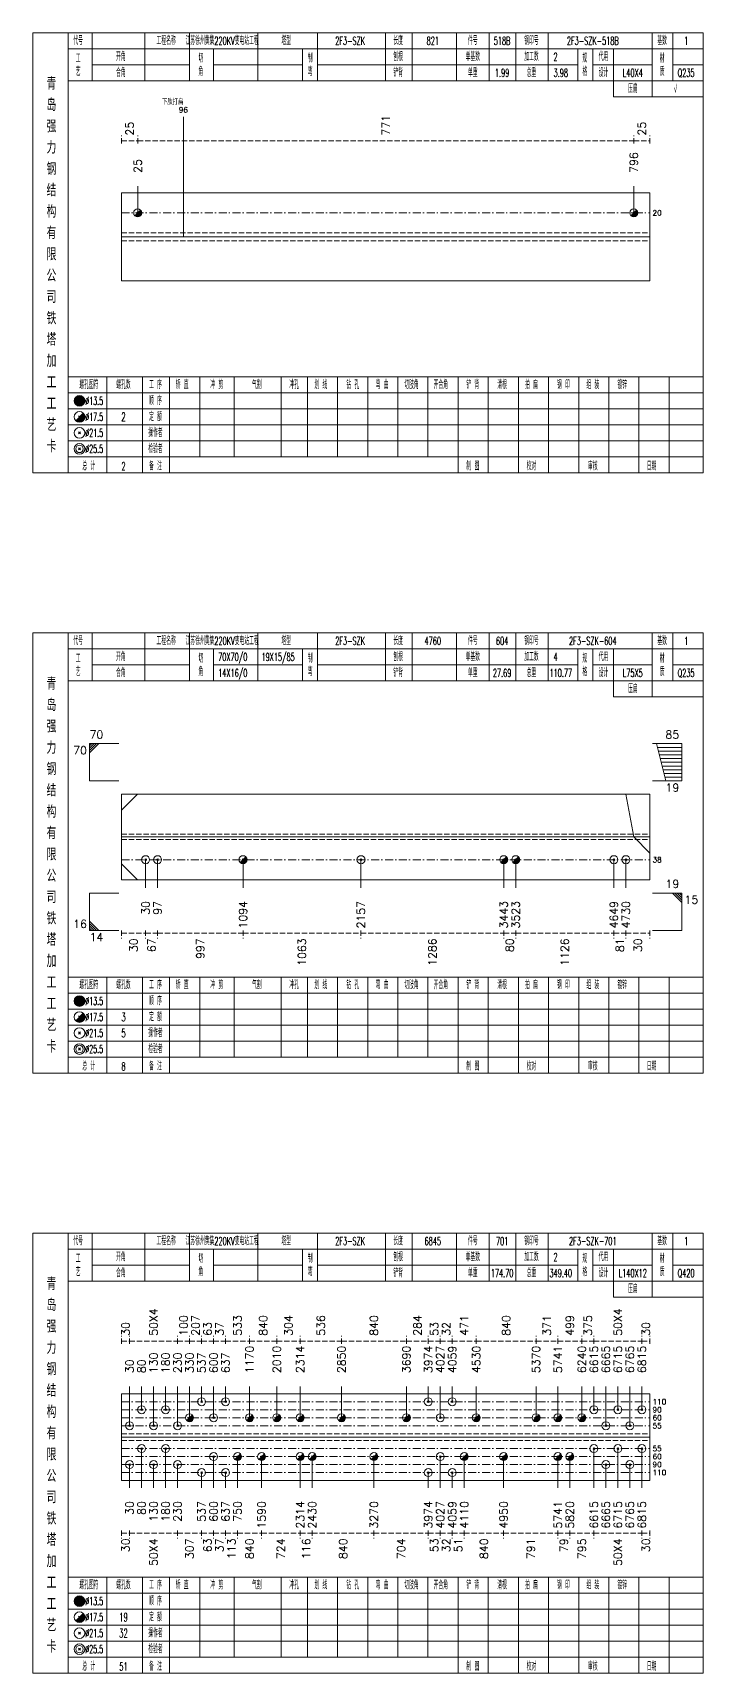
# Model space of a CAD drawing. Extents: x 0 to 4623, y -1159 to 4890.
# Drawn here: x 1246 to 1497, y 1800 to 2415 of the extents above; entities that cross this region are included whole.
import ezdxf
from ezdxf.enums import TextEntityAlignment as Align

# ---------------------------------------------------------------- set-up
doc = ezdxf.new("R2010")
doc.units = 0
doc.header["$MEASUREMENT"] = 0
doc.linetypes.add('一点画线', pattern=[5.2, 3, -1, 0.2, -1])
doc.linetypes.add('虚线', pattern=[2.75, 2, -0.75])
doc.layers.get('0').update_dxf_attribs({"linetype": 'CONTINUOUS', "lineweight": 25})
for name, color, linetype, lineweight in [('1', 7, 'CONTINUOUS', 25), ('2', 7, 'CONTINUOUS', 25), ('4', 7, 'CONTINUOUS', 25), ('5', 7, 'CONTINUOUS', 25)]:
    doc.layers.add(name, color=color, linetype=linetype, lineweight=lineweight)
doc.styles.get("Standard").update_dxf_attribs({"font": 'simplex.shx', "width": 0.7, "height": 3, "bigfont": 'gbhzfs.shx'})

# ---------------------------------------------------------------- blocks, each defined once
blk = doc.blocks.new('孔21.5')
at = {"layer": '5', "color": 7, "linetype": 'Continuous', "lineweight": 13}
for p, q in [((-0.2, -0.2), (0.2, 0.2)), ((-0.2, 0.2), (0.2, -0.2))]:
    blk.add_line(p, q, dxfattribs=at)
blk.add_circle((0, 0), 1, dxfattribs=at)
blk = doc.blocks.new('孔17.5')
at = {"layer": '5', "color": 7, "linetype": 'Continuous', "lineweight": 13}
for p, q in [((-0.707, -0.707), (0.707, 0.707)), ((-0.2, 0.2), (0.2, -0.2))]:
    blk.add_line(p, q, dxfattribs=at)
blk.add_circle((0, 0), 1, dxfattribs=at)
for radius in [0.9, 0.8, 0.7, 0.6, 0.5, 0.4, 0.3, 0.2, 0.1]:
    blk.add_arc((0, 0), radius, 225, 45, dxfattribs=at)

msp = doc.modelspace()

# ---------------------------------------------------------------- linework, layer by layer
at = {"color": 8, "linetype": '虚线', "lineweight": 9}
for p, q in [((1278.9, 2373.5), (1278.9, 2376.5)), ((1278.9, 2374.5), (1284.932, 2374.5)), ((1284.932, 2373.5), (1284.932, 2376.5)), ((1284.932, 2373.5), (1284.932, 2376.5)), ((1284.932, 2374.5), (1470.968, 2374.5)), ((1470.968, 2373.5), (1470.968, 2376.5)), ((1470.968, 2373.5), (1470.968, 2376.5)), ((1470.968, 2374.5), (1477, 2374.5)), ((1477, 2373.5), (1477, 2376.5)), ((1278.9, 2078.5), (1278.9, 2075.5)), ((1278.9, 2077.5), (1287.9, 2077.5)), ((1287.9, 2078.5), (1287.9, 2075.5)), ((1287.9, 2078.5), (1287.9, 2075.5)), ((1287.9, 2077.5), (1292.4, 2077.5)), ((1292.4, 2078.5), (1292.4, 2075.5)), ((1292.4, 2078.5), (1292.4, 2075.5)), ((1292.4, 2077.5), (1324.43, 2077.5)), ((1324.43, 2078.5), (1324.43, 2075.5)), ((1324.43, 2078.5), (1324.43, 2075.5)), ((1324.43, 2077.5), (1368.669, 2077.5)), ((1368.669, 2078.5), (1368.669, 2075.5)), ((1368.669, 2078.5), (1368.669, 2075.5)), ((1368.669, 2077.5), (1422.19, 2077.5)), ((1422.19, 2078.5), (1422.19, 2075.5)), ((1422.19, 2078.5), (1422.19, 2075.5)), ((1422.19, 2077.5), (1426.69, 2077.5)), ((1426.69, 2078.5), (1426.69, 2075.5)), ((1426.69, 2078.5), (1426.69, 2075.5)), ((1426.69, 2077.5), (1463.5, 2077.5)), ((1463.5, 2078.5), (1463.5, 2075.5)), ((1463.5, 2078.5), (1463.5, 2075.5)), ((1463.5, 2077.5), (1468, 2077.5)), ((1468, 2078.5), (1468, 2075.5)), ((1468, 2078.5), (1468, 2075.5)), ((1468, 2077.5), (1477, 2077.5)), ((1477, 2078.5), (1477, 2075.5)), ((1278.9, 1923.5), (1278.9, 1926.5)), ((1281.9, 1923.5), (1281.9, 1926.5)), ((1281.9, 1923.5), (1281.9, 1926.5)), ((1299.9, 1923.5), (1299.9, 1926.5)), ((1299.9, 1923.5), (1299.9, 1926.5)), ((1304.4, 1923.5), (1304.4, 1926.5)), ((1304.4, 1923.5), (1304.4, 1926.5)), ((1308.9, 1923.5), (1308.9, 1926.5)), ((1308.9, 1923.5), (1308.9, 1926.5)), ((1313.4, 1923.5), (1313.4, 1926.5)), ((1313.4, 1923.5), (1313.4, 1926.5)), ((1317.9, 1923.5), (1317.9, 1926.5)), ((1317.9, 1923.5), (1317.9, 1926.5)), ((1326.9, 1923.5), (1326.9, 1926.5)), ((1326.9, 1923.5), (1326.9, 1926.5)), ((1337.071, 1923.5), (1337.071, 1926.5)), ((1337.071, 1923.5), (1337.071, 1926.5)), ((1345.869, 1923.5), (1345.869, 1926.5)), ((1345.869, 1923.5), (1345.869, 1926.5)), ((1361.381, 1923.5), (1361.381, 1926.5)), ((1361.381, 1923.5), (1361.381, 1926.5)), ((1385.692, 1923.5), (1385.692, 1926.5)), ((1385.692, 1923.5), (1385.692, 1926.5)), ((1393.911, 1923.5), (1393.911, 1926.5)), ((1393.911, 1923.5), (1393.911, 1926.5)), ((1398.411, 1923.5), (1398.411, 1926.5)), ((1398.411, 1923.5), (1398.411, 1926.5)), ((1402.911, 1923.5), (1402.911, 1926.5)), ((1402.911, 1923.5), (1402.911, 1926.5)), ((1411.911, 1923.5), (1411.911, 1926.5)), ((1411.911, 1923.5), (1411.911, 1926.5)), ((1434.312, 1923.5), (1434.312, 1926.5)), ((1434.312, 1923.5), (1434.312, 1926.5)), ((1442.5, 1923.5), (1442.5, 1926.5)), ((1442.5, 1923.5), (1442.5, 1926.5)), ((1451.5, 1923.5), (1451.5, 1926.5)), ((1451.5, 1923.5), (1451.5, 1926.5)), ((1456, 1923.5), (1456, 1926.5)), ((1456, 1923.5), (1456, 1926.5)), ((1474, 1923.5), (1474, 1926.5)), ((1474, 1923.5), (1474, 1926.5)), ((1477, 1923.5), (1477, 1926.5)), ((1278.9, 1924.5), (1281.9, 1924.5)), ((1281.9, 1924.5), (1299.9, 1924.5)), ((1299.9, 1924.5), (1304.4, 1924.5)), ((1304.4, 1924.5), (1308.9, 1924.5)), ((1308.9, 1924.5), (1313.4, 1924.5)), ((1313.4, 1924.5), (1317.9, 1924.5)), ((1317.9, 1924.5), (1326.9, 1924.5)), ((1326.9, 1924.5), (1337.071, 1924.5)), ((1337.071, 1924.5), (1345.869, 1924.5)), ((1345.869, 1924.5), (1361.381, 1924.5)), ((1361.381, 1924.5), (1385.692, 1924.5)), ((1385.692, 1924.5), (1393.911, 1924.5)), ((1393.911, 1924.5), (1398.411, 1924.5)), ((1398.411, 1924.5), (1402.911, 1924.5)), ((1402.911, 1924.5), (1411.911, 1924.5)), ((1411.911, 1924.5), (1434.312, 1924.5)), ((1434.312, 1924.5), (1442.5, 1924.5)), ((1442.5, 1924.5), (1451.5, 1924.5)), ((1451.5, 1924.5), (1456, 1924.5)), ((1456, 1924.5), (1474, 1924.5)), ((1474, 1924.5), (1477, 1924.5)), ((1278.9, 1853.5), (1278.9, 1850.5)), ((1278.9, 1852.5), (1281.9, 1852.5)), ((1281.9, 1853.5), (1281.9, 1850.5)), ((1281.9, 1853.5), (1281.9, 1850.5)), ((1281.9, 1852.5), (1299.9, 1852.5)), ((1299.9, 1853.5), (1299.9, 1850.5)), ((1299.9, 1853.5), (1299.9, 1850.5)), ((1299.9, 1852.5), (1308.9, 1852.5)), ((1308.9, 1853.5), (1308.9, 1850.5)), ((1308.9, 1853.5), (1308.9, 1850.5)), ((1308.9, 1852.5), (1313.4, 1852.5)), ((1313.4, 1853.5), (1313.4, 1850.5)), ((1313.4, 1853.5), (1313.4, 1850.5)), ((1313.4, 1852.5), (1317.9, 1852.5)), ((1317.9, 1853.5), (1317.9, 1850.5)), ((1317.9, 1853.5), (1317.9, 1850.5)), ((1317.9, 1852.5), (1322.4, 1852.5)), ((1322.4, 1853.5), (1322.4, 1850.5)), ((1322.4, 1853.5), (1322.4, 1850.5)), ((1322.4, 1852.5), (1331.4, 1852.5)), ((1331.4, 1853.5), (1331.4, 1850.5)), ((1331.4, 1853.5), (1331.4, 1850.5)), ((1331.4, 1852.5), (1345.869, 1852.5)), ((1345.869, 1853.5), (1345.869, 1850.5)), ((1345.869, 1853.5), (1345.869, 1850.5)), ((1345.869, 1852.5), (1350.369, 1852.5)), ((1350.369, 1853.5), (1350.369, 1850.5)), ((1350.369, 1853.5), (1350.369, 1850.5)), ((1350.369, 1852.5), (1373.537, 1852.5)), ((1373.537, 1853.5), (1373.537, 1850.5)), ((1373.537, 1853.5), (1373.537, 1850.5)), ((1373.537, 1852.5), (1393.911, 1852.5)), ((1393.911, 1853.5), (1393.911, 1850.5)), ((1393.911, 1853.5), (1393.911, 1850.5)), ((1393.911, 1852.5), (1398.411, 1852.5)), ((1398.411, 1853.5), (1398.411, 1850.5)), ((1398.411, 1853.5), (1398.411, 1850.5)), ((1398.411, 1852.5), (1402.911, 1852.5)), ((1402.911, 1853.5), (1402.911, 1850.5)), ((1402.911, 1853.5), (1402.911, 1850.5)), ((1402.911, 1852.5), (1407.411, 1852.5)), ((1407.411, 1853.5), (1407.411, 1850.5)), ((1407.411, 1853.5), (1407.411, 1850.5)), ((1407.411, 1852.5), (1422.157, 1852.5)), ((1422.157, 1853.5), (1422.157, 1850.5)), ((1422.157, 1853.5), (1422.157, 1850.5)), ((1422.157, 1852.5), (1442.5, 1852.5)), ((1442.5, 1853.5), (1442.5, 1850.5)), ((1442.5, 1853.5), (1442.5, 1850.5)), ((1442.5, 1852.5), (1447, 1852.5)), ((1447, 1853.5), (1447, 1850.5)), ((1447, 1853.5), (1447, 1850.5)), ((1447, 1852.5), (1456, 1852.5)), ((1456, 1853.5), (1456, 1850.5)), ((1456, 1853.5), (1456, 1850.5)), ((1456, 1852.5), (1474, 1852.5)), ((1474, 1853.5), (1474, 1850.5)), ((1474, 1853.5), (1474, 1850.5)), ((1474, 1852.5), (1477, 1852.5)), ((1477, 1853.5), (1477, 1850.5))]:
    msp.add_line(p, q, dxfattribs=at)
at = {"color": 7, "linetype": 'Continuous', "lineweight": 13}
for p, q in [((1284.932, 2347.5), (1284.932, 2357.5)), ((1470.968, 2347.5), (1470.968, 2357.5)), ((1266.9, 2148.5), (1277.9, 2148.5)), ((1266.9, 2134.5), (1266.9, 2148.5)), ((1267.775, 2148.5), (1266.9, 2147.625)), ((1268.65, 2148.5), (1266.9, 2146.75)), ((1269.525, 2148.5), (1266.9, 2145.875)), ((1270.4, 2148.5), (1266.9, 2145)), ((1489, 2148.5), (1478, 2148.5)), ((1483, 2134.5), (1479.5, 2148.5)), ((1489, 2147.1), (1479.85, 2147.1)), ((1489, 2134.5), (1489, 2148.5)), ((1489, 2145.7), (1480.2, 2145.7)), ((1489, 2144.3), (1480.55, 2144.3)), ((1489, 2142.9), (1480.9, 2142.9)), ((1489, 2141.5), (1481.25, 2141.5)), ((1266.9, 2134.5), (1277.9, 2134.5)), ((1489, 2134.5), (1478, 2134.5)), ((1489, 2140.1), (1481.6, 2140.1)), ((1489, 2138.7), (1481.95, 2138.7)), ((1489, 2137.3), (1482.3, 2137.3)), ((1489, 2135.9), (1482.65, 2135.9)), ((1278.9, 2123.5), (1284.9, 2129.5)), ((1471, 2113.5), (1468, 2129.5)), ((1477, 2107.5), (1471, 2113.5)), ((1278.9, 2103.5), (1284.9, 2097.5)), ((1287.9, 2105), (1287.9, 2094.5)), ((1292.4, 2105), (1292.4, 2094.5)), ((1324.43, 2105), (1324.43, 2094.5)), ((1368.669, 2105), (1368.669, 2094.5)), ((1422.19, 2105), (1422.19, 2094.5)), ((1426.69, 2105), (1426.69, 2094.5)), ((1463.5, 2105), (1463.5, 2094.5)), ((1468, 2105), (1468, 2094.5)), ((1266.9, 2092.5), (1277.9, 2092.5)), ((1266.9, 2092.5), (1266.9, 2078.5)), ((1489, 2092.5), (1478, 2092.5)), ((1485.5, 2092.5), (1489, 2089)), ((1486.375, 2092.5), (1489, 2089.875)), ((1487.25, 2092.5), (1489, 2090.75)), ((1488.125, 2092.5), (1489, 2091.625)), ((1489, 2092.5), (1489, 2078.5)), ((1270.4, 2078.5), (1266.9, 2082)), ((1269.525, 2078.5), (1266.9, 2081.125)), ((1268.65, 2078.5), (1266.9, 2080.25)), ((1267.775, 2078.5), (1266.9, 2079.375)), ((1266.9, 2078.5), (1277.9, 2078.5)), ((1489, 2078.5), (1478, 2078.5)), ((1281.9, 1892.786), (1281.9, 1907.5)), ((1286.4, 1898.786), (1286.4, 1907.5)), ((1290.9, 1892.786), (1290.9, 1907.5)), ((1295.4, 1898.786), (1295.4, 1907.5)), ((1299.9, 1892.786), (1299.9, 1907.5)), ((1304.4, 1895.786), (1304.4, 1907.5)), ((1308.9, 1901.786), (1308.9, 1907.5)), ((1313.4, 1895.786), (1313.4, 1907.5)), ((1317.9, 1901.786), (1317.9, 1907.5)), ((1326.9, 1895.786), (1326.9, 1907.5)), ((1337.071, 1895.786), (1337.071, 1907.5)), ((1345.869, 1895.786), (1345.869, 1907.5)), ((1361.381, 1895.786), (1361.381, 1907.5)), ((1385.692, 1895.786), (1385.692, 1907.5)), ((1393.911, 1901.786), (1393.911, 1907.5)), ((1398.411, 1895.786), (1398.411, 1907.5)), ((1402.911, 1901.786), (1402.911, 1907.5)), ((1411.911, 1895.786), (1411.911, 1907.5)), ((1434.312, 1895.786), (1434.312, 1907.5)), ((1442.5, 1895.786), (1442.5, 1907.5)), ((1451.5, 1895.786), (1451.5, 1907.5)), ((1456, 1898.786), (1456, 1907.5)), ((1460.5, 1892.786), (1460.5, 1907.5)), ((1465, 1898.786), (1465, 1907.5)), ((1469.5, 1892.786), (1469.5, 1907.5)), ((1474, 1898.786), (1474, 1907.5)), ((1286.4, 1884.214), (1286.4, 1869.5)), ((1295.4, 1884.214), (1295.4, 1869.5)), ((1456, 1884.214), (1456, 1869.5)), ((1465, 1884.214), (1465, 1869.5)), ((1474, 1884.214), (1474, 1869.5)), ((1281.9, 1878.214), (1281.9, 1869.5)), ((1290.9, 1878.214), (1290.9, 1869.5)), ((1299.9, 1878.214), (1299.9, 1869.5)), ((1313.4, 1881.214), (1313.4, 1869.5)), ((1322.4, 1881.214), (1322.4, 1869.5)), ((1331.4, 1881.214), (1331.4, 1869.5)), ((1345.869, 1881.214), (1345.869, 1869.5)), ((1350.369, 1881.214), (1350.369, 1869.5)), ((1373.537, 1881.214), (1373.537, 1869.5)), ((1398.411, 1881.214), (1398.411, 1869.5)), ((1407.411, 1881.214), (1407.411, 1869.5)), ((1422.157, 1881.214), (1422.157, 1869.5)), ((1442.5, 1881.214), (1442.5, 1869.5)), ((1447, 1881.214), (1447, 1869.5)), ((1460.5, 1878.214), (1460.5, 1869.5)), ((1469.5, 1878.214), (1469.5, 1869.5)), ((1308.9, 1875.214), (1308.9, 1869.5)), ((1317.9, 1875.214), (1317.9, 1869.5)), ((1393.911, 1875.214), (1393.911, 1869.5)), ((1402.911, 1875.214), (1402.911, 1869.5))]:
    msp.add_line(p, q, dxfattribs=at)
at = {"color": 7, "linetype": 'Continuous', "lineweight": 18}
for p, q in [((1278.9, 2355), (1278.9, 2322)), ((1278.9, 2355), (1477, 2355)), ((1477, 2355), (1477, 2322)), ((1278.9, 2338.5), (1477, 2338.5)), ((1278.9, 2129.5), (1278.9, 2097.5)), ((1278.9, 2129.5), (1477, 2129.5)), ((1477, 2129.5), (1477, 2097.5)), ((1278.9, 2113.5), (1477, 2113.5)), ((1278.9, 1904.786), (1278.9, 1872.214)), ((1278.9, 1904.786), (1477, 1904.786)), ((1477, 1904.786), (1477, 1872.214)), ((1278.9, 1888.5), (1477, 1888.5))]:
    msp.add_line(p, q, dxfattribs=at)
at = {"color": 3, "linetype": '一点画线', "lineweight": 13}
for p, q in [((1278.9, 2347.5), (1477, 2347.5)), ((1278.9, 2105), (1477, 2105)), ((1278.9, 1901.786), (1477, 1901.786)), ((1278.9, 1898.786), (1477, 1898.786)), ((1278.9, 1895.786), (1477, 1895.786)), ((1278.9, 1892.786), (1477, 1892.786)), ((1278.9, 1884.214), (1477, 1884.214)), ((1278.9, 1881.214), (1477, 1881.214)), ((1278.9, 1878.214), (1477, 1878.214)), ((1278.9, 1875.214), (1477, 1875.214))]:
    msp.add_line(p, q, dxfattribs=at)
at = {"color": 1, "linetype": '虚线', "lineweight": 18}
for p, q in [((1278.9, 2340), (1477, 2340)), ((1278.9, 2337), (1477, 2337)), ((1278.9, 2114.5), (1477, 2114.5)), ((1278.9, 2112.5), (1477, 2112.5)), ((1278.9, 1889.786), (1477, 1889.786)), ((1278.9, 1887.214), (1477, 1887.214))]:
    msp.add_line(p, q, dxfattribs=at)
at = {"layer": '1', "color": 7, "linetype": 'Continuous', "lineweight": 18}
for p, q in [((1278.9, 2322), (1477, 2322)), ((1278.9, 2097.5), (1477, 2097.5)), ((1278.9, 1872.214), (1477, 1872.214))]:
    msp.add_line(p, q, dxfattribs=at)
at = {"layer": '2', "color": 7, "linetype": 'Continuous', "lineweight": 13}
msp.add_line((1302.064, 2338.5), (1302.064, 2383.5), dxfattribs=at)
at = {"layer": '4', "color": 1, "linetype": 'Continuous', "lineweight": 18}
for p, q in [((1258.9, 2250), (1258.9, 2415)), ((1267.8, 2397), (1267.8, 2415)), ((1287.6, 2397), (1287.6, 2415)), ((1304.4, 2397), (1304.4, 2415)), ((1330, 2397), (1330, 2415)), ((1352.3, 2397), (1352.3, 2415)), ((1377.8, 2397), (1377.8, 2415)), ((1387.8, 2397), (1387.8, 2415)), ((1404.5, 2397), (1404.5, 2415)), ((1416.7, 2397), (1416.7, 2415)), ((1426.7, 2397), (1426.7, 2415)), ((1438.9, 2397), (1438.9, 2415)), ((1477.8, 2391), (1477.8, 2415)), ((1485.6, 2397), (1485.6, 2415)), ((1258.9, 2409), (1497, 2409)), ((1313.4, 2397), (1313.4, 2409)), ((1346.7, 2397), (1346.7, 2409)), ((1450, 2397), (1450, 2409)), ((1455.6, 2397), (1455.6, 2409)), ((1463.4, 2391), (1463.4, 2409)), ((1267.8, 2403), (1304.4, 2403)), ((1313.4, 2403), (1346.7, 2403)), ((1352.3, 2403), (1450, 2403)), ((1455.6, 2403), (1477.8, 2403)), ((1485.6, 2403), (1497, 2403)), ((1258.9, 2397), (1497, 2397)), ((1463.4, 2391), (1497, 2391)), ((1258.9, 2286), (1497, 2286)), ((1273.4, 2250), (1273.4, 2286)), ((1286.7, 2250), (1286.7, 2286)), ((1296.8, 2250), (1296.8, 2286)), ((1308.2, 2256), (1308.2, 2286)), ((1321.1, 2256), (1321.1, 2286)), ((1338.7, 2256), (1338.7, 2286)), ((1348.6, 2256), (1348.6, 2286)), ((1359.9, 2256), (1359.9, 2286)), ((1371.2, 2256), (1371.2, 2286)), ((1382.5, 2256), (1382.5, 2286)), ((1393.7, 2256), (1393.7, 2286)), ((1405.1, 2256), (1405.1, 2286)), ((1416.4, 2256), (1416.4, 2286)), ((1427.7, 2256), (1427.7, 2286)), ((1439, 2256), (1439, 2286)), ((1450.3, 2256), (1450.3, 2286)), ((1461.6, 2256), (1461.6, 2286)), ((1472.9, 2256), (1472.9, 2286)), ((1484.2, 2256), (1484.2, 2286)), ((1258.9, 2280), (1497, 2280)), ((1258.9, 2274), (1497, 2274)), ((1258.9, 2268), (1497, 2268)), ((1258.9, 2262), (1497, 2262)), ((1258.9, 2256), (1497, 2256)), ((1405.1, 2250), (1405.1, 2256)), ((1416.4, 2250), (1416.4, 2256)), ((1427.7, 2250), (1427.7, 2256)), ((1439, 2250), (1439, 2256)), ((1450.3, 2250), (1450.3, 2256)), ((1461.6, 2250), (1461.6, 2256)), ((1472.9, 2250), (1472.9, 2256)), ((1484.2, 2250), (1484.2, 2256)), ((1258.9, 2025), (1258.9, 2190)), ((1267.8, 2172), (1267.8, 2190)), ((1287.6, 2172), (1287.6, 2190)), ((1304.4, 2172), (1304.4, 2190)), ((1330, 2172), (1330, 2190)), ((1352.3, 2172), (1352.3, 2190)), ((1377.8, 2172), (1377.8, 2190)), ((1387.8, 2172), (1387.8, 2190)), ((1404.5, 2172), (1404.5, 2190)), ((1416.7, 2172), (1416.7, 2190)), ((1426.7, 2172), (1426.7, 2190)), ((1438.9, 2172), (1438.9, 2190)), ((1477.8, 2166), (1477.8, 2190)), ((1485.6, 2172), (1485.6, 2190)), ((1258.9, 2184), (1497, 2184)), ((1313.4, 2172), (1313.4, 2184)), ((1346.7, 2172), (1346.7, 2184)), ((1450, 2172), (1450, 2184)), ((1455.6, 2172), (1455.6, 2184)), ((1463.4, 2166), (1463.4, 2184)), ((1267.8, 2178), (1304.4, 2178)), ((1313.4, 2178), (1346.7, 2178)), ((1352.3, 2178), (1450, 2178)), ((1455.6, 2178), (1477.8, 2178)), ((1485.6, 2178), (1497, 2178)), ((1258.9, 2172), (1497, 2172)), ((1463.4, 2166), (1497, 2166)), ((1258.9, 2061), (1497, 2061)), ((1273.4, 2025), (1273.4, 2061)), ((1286.7, 2025), (1286.7, 2061)), ((1296.8, 2025), (1296.8, 2061)), ((1308.2, 2031), (1308.2, 2061)), ((1321.1, 2031), (1321.1, 2061)), ((1338.7, 2031), (1338.7, 2061)), ((1348.6, 2031), (1348.6, 2061)), ((1359.9, 2031), (1359.9, 2061)), ((1371.2, 2031), (1371.2, 2061)), ((1382.5, 2031), (1382.5, 2061)), ((1393.7, 2031), (1393.7, 2061)), ((1405.1, 2031), (1405.1, 2061)), ((1416.4, 2031), (1416.4, 2061)), ((1427.7, 2031), (1427.7, 2061)), ((1439, 2031), (1439, 2061)), ((1450.3, 2031), (1450.3, 2061)), ((1461.6, 2031), (1461.6, 2061)), ((1472.9, 2031), (1472.9, 2061)), ((1484.2, 2031), (1484.2, 2061)), ((1258.9, 2055), (1497, 2055)), ((1258.9, 2049), (1497, 2049)), ((1258.9, 2043), (1497, 2043)), ((1258.9, 2037), (1497, 2037)), ((1258.9, 2031), (1497, 2031)), ((1405.1, 2025), (1405.1, 2031)), ((1416.4, 2025), (1416.4, 2031)), ((1427.7, 2025), (1427.7, 2031)), ((1439, 2025), (1439, 2031)), ((1450.3, 2025), (1450.3, 2031)), ((1461.6, 2025), (1461.6, 2031)), ((1472.9, 2025), (1472.9, 2031)), ((1484.2, 2025), (1484.2, 2031)), ((1258.9, 1800), (1258.9, 1965)), ((1267.8, 1947), (1267.8, 1965)), ((1287.6, 1947), (1287.6, 1965)), ((1304.4, 1947), (1304.4, 1965)), ((1330, 1947), (1330, 1965)), ((1352.3, 1947), (1352.3, 1965)), ((1377.8, 1947), (1377.8, 1965)), ((1387.8, 1947), (1387.8, 1965)), ((1404.5, 1947), (1404.5, 1965)), ((1416.7, 1947), (1416.7, 1965)), ((1426.7, 1947), (1426.7, 1965)), ((1438.9, 1947), (1438.9, 1965)), ((1477.8, 1941), (1477.8, 1965)), ((1485.6, 1947), (1485.6, 1965)), ((1258.9, 1959), (1497, 1959)), ((1313.4, 1947), (1313.4, 1959)), ((1346.7, 1947), (1346.7, 1959)), ((1450, 1947), (1450, 1959)), ((1455.6, 1947), (1455.6, 1959)), ((1463.4, 1941), (1463.4, 1959)), ((1267.8, 1953), (1304.4, 1953)), ((1313.4, 1953), (1346.7, 1953)), ((1352.3, 1953), (1450, 1953)), ((1455.6, 1953), (1477.8, 1953)), ((1485.6, 1953), (1497, 1953)), ((1258.9, 1947), (1497, 1947)), ((1463.4, 1941), (1497, 1941)), ((1258.9, 1836), (1497, 1836)), ((1273.4, 1800), (1273.4, 1836)), ((1286.7, 1800), (1286.7, 1836)), ((1296.8, 1800), (1296.8, 1836)), ((1308.2, 1806), (1308.2, 1836)), ((1321.1, 1806), (1321.1, 1836)), ((1338.7, 1806), (1338.7, 1836)), ((1348.6, 1806), (1348.6, 1836)), ((1359.9, 1806), (1359.9, 1836)), ((1371.2, 1806), (1371.2, 1836)), ((1382.5, 1806), (1382.5, 1836)), ((1393.7, 1806), (1393.7, 1836)), ((1405.1, 1806), (1405.1, 1836)), ((1416.4, 1806), (1416.4, 1836)), ((1427.7, 1806), (1427.7, 1836)), ((1439, 1806), (1439, 1836)), ((1450.3, 1806), (1450.3, 1836)), ((1461.6, 1806), (1461.6, 1836)), ((1472.9, 1806), (1472.9, 1836)), ((1484.2, 1806), (1484.2, 1836)), ((1258.9, 1830), (1497, 1830)), ((1258.9, 1824), (1497, 1824)), ((1258.9, 1818), (1497, 1818)), ((1258.9, 1812), (1497, 1812)), ((1258.9, 1806), (1497, 1806)), ((1405.1, 1800), (1405.1, 1806)), ((1416.4, 1800), (1416.4, 1806)), ((1427.7, 1800), (1427.7, 1806)), ((1439, 1800), (1439, 1806)), ((1450.3, 1800), (1450.3, 1806)), ((1461.6, 1800), (1461.6, 1806)), ((1472.9, 1800), (1472.9, 1806)), ((1484.2, 1800), (1484.2, 1806))]:
    msp.add_line(p, q, dxfattribs=at)
at = {"layer": '4', "color": 7, "linetype": 'Continuous', "lineweight": 13}
for p, q in [((1262.9, 2276.8), (1263.3, 2277.2)), ((1263.3, 2276.8), (1262.9, 2277.2)), ((1261.686, 2269.586), (1264.514, 2272.414)), ((1262.7, 2271.4), (1263.5, 2270.6)), ((1262.7, 2264.6), (1263.5, 2265.4)), ((1262.7, 2265.4), (1263.5, 2264.6)), ((1262.7, 2258.6), (1263.5, 2259.4)), ((1262.7, 2259.4), (1263.5, 2258.6)), ((1262.9, 2051.8), (1263.3, 2052.2)), ((1263.3, 2051.8), (1262.9, 2052.2)), ((1261.686, 2044.586), (1264.514, 2047.414)), ((1262.7, 2046.4), (1263.5, 2045.6)), ((1262.7, 2039.6), (1263.5, 2040.4)), ((1262.7, 2040.4), (1263.5, 2039.6)), ((1262.7, 2033.6), (1263.5, 2034.4)), ((1262.7, 2034.4), (1263.5, 2033.6)), ((1262.9, 1826.8), (1263.3, 1827.2)), ((1263.3, 1826.8), (1262.9, 1827.2)), ((1261.686, 1819.586), (1264.514, 1822.414)), ((1262.7, 1821.4), (1263.5, 1820.6)), ((1262.7, 1814.6), (1263.5, 1815.4)), ((1262.7, 1815.4), (1263.5, 1814.6)), ((1262.7, 1808.6), (1263.5, 1809.4)), ((1262.7, 1809.4), (1263.5, 1808.6))]:
    msp.add_line(p, q, dxfattribs=at)
at = {"layer": '4', "color": 1, "linetype": 'Continuous', "lineweight": 18}
for points in [[(1245.6, 2415), (1245.6, 2250), (1497, 2250), (1497, 2415)], [(1245.6, 2190), (1245.6, 2025), (1497, 2025), (1497, 2190)], [(1245.6, 1965), (1245.6, 1800), (1497, 1800), (1497, 1965)]]:
    msp.add_lwpolyline(points, close=True, dxfattribs=at)
at = {"layer": '4', "color": 7, "linetype": 'Continuous', "lineweight": 13}
for centre, radius in [((1263.1, 2277), 2), ((1263.1, 2277), 1.8), ((1263.1, 2277), 1.6), ((1263.1, 2277), 1.4), ((1263.1, 2277), 1.2), ((1263.1, 2277), 1), ((1263.1, 2277), 0.8), ((1263.1, 2277), 0.6), ((1263.1, 2277), 0.4), ((1263.1, 2277), 0.2), ((1263.1, 2271), 2), ((1263.1, 2265), 2), ((1263.1, 2259), 2), ((1263.1, 2259), 1.4), ((1263.1, 2052), 2), ((1263.1, 2046), 2), ((1263.1, 2052), 1.8), ((1263.1, 2052), 1.6), ((1263.1, 2052), 1.4), ((1263.1, 2052), 1.2), ((1263.1, 2052), 1), ((1263.1, 2052), 0.8), ((1263.1, 2052), 0.6), ((1263.1, 2052), 0.4), ((1263.1, 2052), 0.2), ((1263.1, 2040), 2), ((1263.1, 2034), 2), ((1263.1, 2034), 1.4), ((1263.1, 1827), 2), ((1263.1, 1827), 1.8), ((1263.1, 1827), 1.6), ((1263.1, 1827), 1.4), ((1263.1, 1827), 1.2), ((1263.1, 1827), 1), ((1263.1, 1827), 0.8), ((1263.1, 1827), 0.6), ((1263.1, 1827), 0.4), ((1263.1, 1827), 0.2), ((1263.1, 1821), 2), ((1263.1, 1815), 2), ((1263.1, 1809), 2), ((1263.1, 1809), 1.4)]:
    msp.add_circle(centre, radius, dxfattribs=at)
for centre, radius in [((1263.1, 2271), 1.8), ((1263.1, 2271), 1.6), ((1263.1, 2271), 1.4), ((1263.1, 2271), 1.2), ((1263.1, 2271), 1), ((1263.1, 2271), 0.8), ((1263.1, 2271), 0.6), ((1263.1, 2271), 0.4), ((1263.1, 2271), 0.2), ((1263.1, 2046), 1.8), ((1263.1, 2046), 1.6), ((1263.1, 2046), 1.4), ((1263.1, 2046), 1.2), ((1263.1, 2046), 1), ((1263.1, 2046), 0.8), ((1263.1, 2046), 0.6), ((1263.1, 2046), 0.4), ((1263.1, 2046), 0.2), ((1263.1, 1821), 1.8), ((1263.1, 1821), 1.6), ((1263.1, 1821), 1.4), ((1263.1, 1821), 1.2), ((1263.1, 1821), 1), ((1263.1, 1821), 0.8), ((1263.1, 1821), 0.6), ((1263.1, 1821), 0.4), ((1263.1, 1821), 0.2)]:
    msp.add_arc(centre, radius, 225, 45, dxfattribs=at)

# ---------------------------------------------------------------- block references
at = {"color": 7, "linetype": 'Continuous', "lineweight": 13, "xscale": 1.5, "yscale": 1.5, "zscale": 1.5}
for name, p in [('孔17.5', (1284.932, 2347.5)), ('孔17.5', (1470.968, 2347.5)), ('孔21.5', (1308.9, 1901.786)), ('孔21.5', (1317.9, 1901.786)), ('孔21.5', (1393.911, 1901.786)), ('孔21.5', (1402.911, 1901.786)), ('孔21.5', (1281.9, 1892.786)), ('孔21.5', (1286.4, 1898.786)), ('孔21.5', (1290.9, 1892.786)), ('孔21.5', (1295.4, 1898.786)), ('孔21.5', (1299.9, 1892.786)), ('孔17.5', (1304.4, 1895.786)), ('孔21.5', (1313.4, 1895.786)), ('孔17.5', (1326.9, 1895.786)), ('孔17.5', (1337.071, 1895.786)), ('孔17.5', (1345.869, 1895.786)), ('孔17.5', (1361.381, 1895.786)), ('孔17.5', (1385.692, 1895.786)), ('孔21.5', (1398.411, 1895.786)), ('孔17.5', (1411.911, 1895.786)), ('孔17.5', (1434.312, 1895.786)), ('孔17.5', (1442.5, 1895.786)), ('孔17.5', (1451.5, 1895.786)), ('孔21.5', (1456, 1898.786)), ('孔21.5', (1460.5, 1892.786)), ('孔21.5', (1465, 1898.786)), ('孔21.5', (1469.5, 1892.786)), ('孔21.5', (1474, 1898.786))]:
    msp.add_blockref(name, p, dxfattribs=at)
at = {"layer": '1', "color": 7, "linetype": 'Continuous', "lineweight": 13, "xscale": 1.5, "yscale": 1.5, "zscale": 1.5}
for name, p in [('孔21.5', (1287.9, 2105)), ('孔21.5', (1292.4, 2105)), ('孔17.5', (1324.43, 2105)), ('孔21.5', (1368.669, 2105)), ('孔17.5', (1422.19, 2105)), ('孔17.5', (1426.69, 2105)), ('孔21.5', (1463.5, 2105)), ('孔21.5', (1468, 2105)), ('孔21.5', (1286.4, 1884.214)), ('孔21.5', (1295.4, 1884.214)), ('孔21.5', (1313.4, 1881.214)), ('孔17.5', (1322.4, 1881.214)), ('孔17.5', (1331.4, 1881.214)), ('孔17.5', (1345.869, 1881.214)), ('孔17.5', (1350.369, 1881.214)), ('孔17.5', (1373.537, 1881.214)), ('孔21.5', (1398.411, 1881.214)), ('孔17.5', (1407.411, 1881.214)), ('孔17.5', (1422.157, 1881.214)), ('孔17.5', (1442.5, 1881.214)), ('孔17.5', (1447, 1881.214)), ('孔21.5', (1456, 1884.214)), ('孔21.5', (1465, 1884.214)), ('孔21.5', (1474, 1884.214)), ('孔21.5', (1281.9, 1878.214)), ('孔21.5', (1290.9, 1878.214)), ('孔21.5', (1299.9, 1878.214)), ('孔21.5', (1308.9, 1875.214)), ('孔21.5', (1317.9, 1875.214)), ('孔21.5', (1393.911, 1875.214)), ('孔21.5', (1402.911, 1875.214)), ('孔21.5', (1460.5, 1878.214)), ('孔21.5', (1469.5, 1878.214))]:
    msp.add_blockref(name, p, dxfattribs=at)

# ---------------------------------------------------------------- texts
at = {"color": 8, "linetype": 'Continuous', "lineweight": 9}
for s, p in [('25', (1281.916, 2376.5)), ('771', (1377.95, 2376.5)), ('25', (1473.984, 2376.5)), ('30', (1280.4, 1926.5)), ('50X4', (1290.9, 1926.5)), ('100', (1302.15, 1926.5)), ('207', (1306.65, 1926.5)), ('63', (1311.15, 1926.5)), ('37', (1315.65, 1926.5)), ('533', (1322.4, 1926.5)), ('840', (1331.986, 1926.5)), ('304', (1341.47, 1926.5)), ('536', (1353.625, 1926.5)), ('840', (1373.537, 1926.5)), ('284', (1389.801, 1926.5)), ('53', (1396.161, 1926.5)), ('32', (1400.661, 1926.5)), ('471', (1407.411, 1926.5)), ('840', (1423.112, 1926.5)), ('371', (1438.406, 1926.5)), ('499', (1447, 1926.5)), ('375', (1453.75, 1926.5)), ('50X4', (1465, 1926.5)), ('30', (1475.5, 1926.5))]:
    msp.add_text(s, height=3, rotation=90, dxfattribs=at).set_placement(p, align=Align.MIDDLE_LEFT)
at = {"color": 7, "linetype": 'Continuous', "lineweight": 13}
for s, p in [('796', (1470.968, 2362.5)), ('25', (1284.932, 2362.5)), ('130', (1290.9, 1912.5)), ('180', (1295.4, 1912.5)), ('230', (1299.9, 1912.5)), ('330', (1304.4, 1912.5)), ('537', (1308.9, 1912.5)), ('600', (1313.4, 1912.5)), ('637', (1317.9, 1912.5)), ('1170', (1326.9, 1912.5)), ('2010', (1337.071, 1912.5)), ('2314', (1345.869, 1912.5)), ('2850', (1361.381, 1912.5)), ('3690', (1385.692, 1912.5)), ('3974', (1393.911, 1912.5)), ('4027', (1398.411, 1912.5)), ('4059', (1402.911, 1912.5)), ('4530', (1411.911, 1912.5)), ('5370', (1434.312, 1912.5)), ('5741', (1442.5, 1912.5)), ('6240', (1451.5, 1912.5)), ('6615', (1456, 1912.5)), ('6665', (1460.5, 1912.5)), ('6715', (1465, 1912.5)), ('6765', (1469.5, 1912.5)), ('6815', (1474, 1912.5)), ('30', (1281.9, 1912.5)), ('80', (1286.4, 1912.5))]:
    msp.add_text(s, height=3, rotation=90, dxfattribs=at).set_placement(p, align=Align.MIDDLE_LEFT)
for s, p in [('20', (1478, 2347.5)), ('38', (1478, 2105)), ('110', (1478, 1901.786)), ('90', (1478, 1898.786)), ('60', (1478, 1895.786)), ('55', (1478, 1892.786)), ('55', (1478, 1884.214)), ('60', (1478, 1881.214)), ('90', (1478, 1878.214)), ('110', (1478, 1875.214))]:
    msp.add_text(s, height=2, dxfattribs=at).set_placement(p, align=Align.MIDDLE_LEFT)
msp.add_text('70', height=3, dxfattribs=at).set_placement((1266.9, 2149.5), align=Align.BOTTOM_LEFT)
for s, p in [('85', (1488, 2149.5)), ('19', (1488, 2093.5)), ('16', (1265.9, 2078.5))]:
    msp.add_text(s, height=3, dxfattribs=at).set_placement(p, align=Align.BOTTOM_RIGHT)
for s, p in [('70', (1265.9, 2147.5)), ('19', (1488, 2133.5))]:
    msp.add_text(s, height=3, dxfattribs=at).set_placement(p, align=Align.TOP_RIGHT)
for s, p in [('15', (1490, 2091.5)), ('14', (1266.9, 2077.5))]:
    msp.add_text(s, height=3, dxfattribs=at).set_placement(p, align=Align.TOP_LEFT)
at = {"color": 8, "linetype": 'Continuous', "lineweight": 9}
for s, p in [('30', (1283.4, 2075.5)), ('67', (1290.15, 2075.5)), ('997', (1308.415, 2075.5)), ('1063', (1346.549, 2075.5)), ('1286', (1395.429, 2075.5)), ('80', (1424.44, 2075.5)), ('1126', (1445.095, 2075.5)), ('81', (1465.75, 2075.5)), ('30', (1472.5, 2075.5)), ('30', (1280.4, 1850.5)), ('50X4', (1290.9, 1850.5)), ('307', (1304.4, 1850.5)), ('63', (1311.15, 1850.5)), ('37', (1315.65, 1850.5)), ('113', (1320.15, 1850.5)), ('840', (1326.9, 1850.5)), ('724', (1338.635, 1850.5)), ('116', (1348.119, 1850.5)), ('840', (1361.953, 1850.5)), ('704', (1383.724, 1850.5)), ('53', (1396.161, 1850.5)), ('32', (1400.661, 1850.5)), ('51', (1405.161, 1850.5)), ('840', (1414.784, 1850.5)), ('791', (1432.329, 1850.5)), ('79', (1444.75, 1850.5)), ('795', (1451.5, 1850.5)), ('50X4', (1465, 1850.5)), ('30', (1475.5, 1850.5))]:
    msp.add_text(s, height=3, rotation=90, dxfattribs=at).set_placement(p, align=Align.MIDDLE_RIGHT)
at = {"layer": '1', "color": 7, "linetype": 'Continuous', "lineweight": 13}
for s, p in [('30', (1287.9, 2089.5)), ('97', (1292.4, 2089.5)), ('1094', (1324.43, 2089.5)), ('2157', (1368.669, 2089.5)), ('3443', (1422.19, 2089.5)), ('3523', (1426.69, 2089.5)), ('4649', (1463.5, 2089.5)), ('4730', (1468, 2089.5)), ('30', (1281.9, 1864.5)), ('80', (1286.4, 1864.5)), ('130', (1290.9, 1864.5)), ('180', (1295.4, 1864.5)), ('230', (1299.9, 1864.5)), ('537', (1308.9, 1864.5)), ('600', (1313.4, 1864.5)), ('637', (1317.9, 1864.5)), ('750', (1322.4, 1864.5)), ('1590', (1331.4, 1864.5)), ('2314', (1345.869, 1864.5)), ('2430', (1350.369, 1864.5)), ('3270', (1373.537, 1864.5)), ('3974', (1393.911, 1864.5)), ('4027', (1398.411, 1864.5)), ('4059', (1402.911, 1864.5)), ('4110', (1407.411, 1864.5)), ('4950', (1422.157, 1864.5)), ('5820', (1447, 1864.5)), ('6615', (1456, 1864.5)), ('6665', (1460.5, 1864.5)), ('6715', (1465, 1864.5)), ('6765', (1469.5, 1864.5)), ('6815', (1474, 1864.5)), ('5741', (1442.5, 1864.5))]:
    msp.add_text(s, height=3, rotation=90, dxfattribs=at).set_placement(p, align=Align.MIDDLE_RIGHT)
at = {"layer": '2', "color": 7, "linetype": 'Continuous', "lineweight": 13}
for s, p in [('下肢打扁', (1298.064, 2387.5)), ('96', (1302.064, 2384.5))]:
    msp.add_text(s, height=2, dxfattribs=at).set_placement(p, align=Align.BOTTOM_CENTER)
at = {"layer": '4', "color": 1, "linetype": 'Continuous', "lineweight": 13}
for s, height, width, p in [('代号', 3, 0.6, (1262.6, 2412)), ('工程名称', 3, 0.6, (1295.6, 2412)), ('江苏徐州黄集220KV变电站工程', 3, 0.6, (1316.6, 2412)), ('塔型', 3, 0.6, (1340.6, 2412)), ('2F3-SZK', 3, 0.6, (1364.6, 2412)), ('长度', 3, 0.6, (1382.6, 2412)), ('821', 3, 0.6, (1395.6, 2412)), ('件号', 3, 0.6, (1410.6, 2412)), ('518B', 3, 0.6, (1421.6, 2412)), ('钢印号', 3, 0.6, (1432.6, 2412)), ('2F3-SZK-518B', 3, 0.6, (1455.6, 2412)), ('基数', 3, 0.6, (1481.6, 2412)), ('1', 3, 0.6, (1490.6, 2412)), ('工', 3, 0.6, (1262.6, 2405.4)), ('开角', 3, 0.6, (1278.6, 2406)), ('切', 3, 0.6, (1308.6, 2405.4)), ('制', 3, 0.6, (1349.6, 2405.4)), ('刨根', 3, 0.6, (1382.6, 2406)), ('单基数', 3, 0.6, (1410.6, 2406)), ('加工数', 3, 0.6, (1432.6, 2406)), ('2', 3, 0.6, (1441.6, 2406)), ('规', 3, 0.6, (1452.6, 2405.4)), ('代用', 3, 0.6, (1459.6, 2406)), ('材', 3, 0.6, (1481.6, 2405.4)), ('青', 4.6, 0.8, (1252.6, 2396)), ('艺', 3, 0.6, (1262.6, 2400.4)), ('合角', 3, 0.6, (1278.6, 2400)), ('角', 3, 0.6, (1308.6, 2400.4)), ('弯', 3, 0.6, (1349.6, 2400.4)), ('铲背', 3, 0.6, (1382.6, 2400)), ('单重', 3, 0.6, (1410.6, 2400)), ('1.99', 3, 0.6, (1421.6, 2400)), ('总重', 3, 0.6, (1432.6, 2400)), ('3.98', 3, 0.6, (1443.6, 2400)), ('格', 3, 0.6, (1452.6, 2400.4)), ('设计', 3, 0.6, (1459.6, 2400)), ('L40X4', 3, 0.6, (1470.6, 2400)), ('质', 3, 0.6, (1481.6, 2400.4)), ('Q235', 3, 0.6, (1490.6, 2400)), ('压扁', 3, 0.6, (1470.6, 2394)), ('√', 3, 0.6, (1486.6, 2394)), ('岛', 4.6, 0.8, (1252.6, 2388)), ('强', 4.6, 0.8, (1252.6, 2380)), ('力', 4.6, 0.8, (1252.6, 2372)), ('钢', 4.6, 0.8, (1252.6, 2364)), ('结', 4.6, 0.8, (1252.6, 2356)), ('构', 4.6, 0.8, (1252.6, 2348)), ('有', 4.6, 0.8, (1252.6, 2340)), ('限', 4.6, 0.8, (1252.6, 2332)), ('公', 4.6, 0.8, (1252.6, 2324)), ('司', 4.6, 0.8, (1252.6, 2316)), ('铁', 4.6, 0.8, (1252.6, 2308)), ('塔', 4.6, 0.8, (1252.6, 2300)), ('加', 4.6, 0.8, (1252.6, 2292)), ('工', 4.6, 0.8, (1252.6, 2284)), ('螺孔图符', 3, 0.6, (1266.6, 2283)), ('螺孔数', 3, 0.6, (1279.6, 2283)), ('工 序', 3, 0.6, (1291.6, 2283)), ('矫 直', 3, 0.6, (1301.6, 2283)), ('冲 剪', 3, 0.6, (1314.6, 2283)), ('气割', 3, 0.6, (1329.6, 2283)), ('冲孔', 3, 0.6, (1343.6, 2283)), ('划 线', 3, 0.6, (1353.6, 2283)), ('钻 孔', 3, 0.6, (1365.6, 2283)), ('弯 曲', 3, 0.6, (1376.6, 2283)), ('切肢角', 3, 0.6, (1387.6, 2283)), ('开合角', 3, 0.6, (1398.6, 2283)), ('铲 背', 3, 0.6, (1410.6, 2283)), ('清根', 3, 0.6, (1421.6, 2283)), ('拍 扁', 3, 0.6, (1432.6, 2283)), ('钢 印', 3, 0.6, (1444.6, 2283)), ('组 装', 3, 0.6, (1455.6, 2283)), ('镀锌', 3, 0.6, (1466.6, 2283)), ('工', 4.6, 0.8, (1252.6, 2276)), ('%%C13.5', 3, 0.5, (1268.6, 2277)), ('顺 序', 3, 0.6, (1291.6, 2277)), ('艺', 4.6, 0.8, (1252.6, 2268)), ('%%C17.5', 3, 0.5, (1268.6, 2271)), ('2', 3.2, 0.6, (1279.6, 2271)), ('定 额', 3, 0.6, (1291.6, 2271)), ('%%C21.5', 3, 0.5, (1268.6, 2265)), ('操作者', 3, 0.6, (1291.6, 2265)), ('卡', 4.6, 0.8, (1252.6, 2260)), ('%%C25.5', 3, 0.5, (1268.6, 2259)), ('检验者', 3, 0.6, (1291.6, 2259)), ('总 计', 3, 0.6, (1266.6, 2252.5)), ('2', 3, 0.6, (1279.6, 2252.5)), ('备 注', 3, 0.6, (1291.6, 2252.5)), ('制 图', 3, 0.6, (1410.6, 2252.5)), ('校对', 3, 0.6, (1432.6, 2252.5)), ('审核', 3, 0.6, (1455.6, 2252.5)), ('日期', 3, 0.6, (1477.6, 2252.5)), ('代号', 3, 0.6, (1262.6, 2187)), ('工程名称', 3, 0.6, (1295.6, 2187)), ('江苏徐州黄集220KV变电站工程', 3, 0.6, (1316.6, 2187)), ('塔型', 3, 0.6, (1340.6, 2187)), ('2F3-SZK', 3, 0.6, (1364.6, 2187)), ('长度', 3, 0.6, (1382.6, 2187)), ('4760', 3, 0.6, (1395.6, 2187)), ('件号', 3, 0.6, (1410.6, 2187)), ('604', 3, 0.6, (1421.6, 2187)), ('钢印号', 3, 0.6, (1432.6, 2187)), ('2F3-SZK-604', 3, 0.6, (1455.6, 2187)), ('基数', 3, 0.6, (1481.6, 2187)), ('1', 3, 0.6, (1490.6, 2187)), ('工', 3, 0.6, (1262.6, 2180.4)), ('艺', 3, 0.6, (1262.6, 2175.4)), ('开角', 3, 0.6, (1278.6, 2181)), ('切', 3, 0.6, (1308.6, 2180.4)), ('角', 3, 0.6, (1308.6, 2175.4)), ('70X70/0', 3, 0.6, (1320.6, 2181)), ('19X15/85', 3, 0.6, (1337.6, 2181)), ('制', 3, 0.6, (1349.6, 2180.4)), ('弯', 3, 0.6, (1349.6, 2175.4)), ('刨根', 3, 0.6, (1382.6, 2181)), ('单基数', 3, 0.6, (1410.6, 2181)), ('加工数', 3, 0.6, (1432.6, 2181)), ('4', 3, 0.6, (1441.6, 2181)), ('格', 3, 0.6, (1452.6, 2175.4)), ('规', 3, 0.6, (1452.6, 2180.4)), ('代用', 3, 0.6, (1459.6, 2181)), ('材', 3, 0.6, (1481.6, 2180.4)), ('质', 3, 0.6, (1481.6, 2175.4)), ('青', 4.6, 0.8, (1252.6, 2171)), ('合角', 3, 0.6, (1278.6, 2175)), ('14X16/0', 3, 0.6, (1320.6, 2175)), ('铲背', 3, 0.6, (1382.6, 2175)), ('单重', 3, 0.6, (1410.6, 2175)), ('27.69', 3, 0.6, (1421.6, 2175)), ('总重', 3, 0.6, (1432.6, 2175)), ('110.77', 3, 0.6, (1443.6, 2175)), ('设计', 3, 0.6, (1459.6, 2175)), ('L75X5', 3, 0.6, (1470.6, 2175)), ('Q235', 3, 0.6, (1490.6, 2175)), ('岛', 4.6, 0.8, (1252.6, 2163)), ('压扁', 3, 0.6, (1470.6, 2169)), ('强', 4.6, 0.8, (1252.6, 2155)), ('力', 4.6, 0.8, (1252.6, 2147)), ('钢', 4.6, 0.8, (1252.6, 2139)), ('结', 4.6, 0.8, (1252.6, 2131)), ('构', 4.6, 0.8, (1252.6, 2123)), ('有', 4.6, 0.8, (1252.6, 2115)), ('限', 4.6, 0.8, (1252.6, 2107)), ('公', 4.6, 0.8, (1252.6, 2099)), ('司', 4.6, 0.8, (1252.6, 2091)), ('铁', 4.6, 0.8, (1252.6, 2083)), ('塔', 4.6, 0.8, (1252.6, 2075)), ('加', 4.6, 0.8, (1252.6, 2067)), ('工', 4.6, 0.8, (1252.6, 2059)), ('螺孔图符', 3, 0.6, (1266.6, 2058)), ('螺孔数', 3, 0.6, (1279.6, 2058)), ('工 序', 3, 0.6, (1291.6, 2058)), ('矫 直', 3, 0.6, (1301.6, 2058)), ('冲 剪', 3, 0.6, (1314.6, 2058)), ('气割', 3, 0.6, (1329.6, 2058)), ('冲孔', 3, 0.6, (1343.6, 2058)), ('划 线', 3, 0.6, (1353.6, 2058)), ('钻 孔', 3, 0.6, (1365.6, 2058)), ('弯 曲', 3, 0.6, (1376.6, 2058)), ('切肢角', 3, 0.6, (1387.6, 2058)), ('开合角', 3, 0.6, (1398.6, 2058)), ('铲 背', 3, 0.6, (1410.6, 2058)), ('清根', 3, 0.6, (1421.6, 2058)), ('拍 扁', 3, 0.6, (1432.6, 2058)), ('钢 印', 3, 0.6, (1444.6, 2058)), ('组 装', 3, 0.6, (1455.6, 2058)), ('镀锌', 3, 0.6, (1466.6, 2058)), ('工', 4.6, 0.8, (1252.6, 2051)), ('%%C13.5', 3, 0.5, (1268.6, 2052)), ('顺 序', 3, 0.6, (1291.6, 2052)), ('艺', 4.6, 0.8, (1252.6, 2043)), ('%%C17.5', 3, 0.5, (1268.6, 2046)), ('3', 3.2, 0.6, (1279.6, 2046)), ('操作者', 3, 0.6, (1291.6, 2040)), ('定 额', 3, 0.6, (1291.6, 2046)), ('卡', 4.6, 0.8, (1252.6, 2035)), ('%%C21.5', 3, 0.5, (1268.6, 2040)), ('5', 3.2, 0.6, (1279.6, 2040)), ('检验者', 3, 0.6, (1291.6, 2034)), ('%%C25.5', 3, 0.5, (1268.6, 2034)), ('总 计', 3, 0.6, (1266.6, 2027.5)), ('8', 3, 0.6, (1279.6, 2027.5)), ('备 注', 3, 0.6, (1291.6, 2027.5)), ('制 图', 3, 0.6, (1410.6, 2027.5)), ('校对', 3, 0.6, (1432.6, 2027.5)), ('审核', 3, 0.6, (1455.6, 2027.5)), ('日期', 3, 0.6, (1477.6, 2027.5)), ('代号', 3, 0.6, (1262.6, 1962)), ('工程名称', 3, 0.6, (1295.6, 1962)), ('江苏徐州黄集220KV变电站工程', 3, 0.6, (1316.6, 1962)), ('塔型', 3, 0.6, (1340.6, 1962)), ('2F3-SZK', 3, 0.6, (1364.6, 1962)), ('长度', 3, 0.6, (1382.6, 1962)), ('6845', 3, 0.6, (1395.6, 1962)), ('件号', 3, 0.6, (1410.6, 1962)), ('701', 3, 0.6, (1421.6, 1962)), ('钢印号', 3, 0.6, (1432.6, 1962)), ('2F3-SZK-701', 3, 0.6, (1455.6, 1962)), ('基数', 3, 0.6, (1481.6, 1962)), ('1', 3, 0.6, (1490.6, 1962)), ('工', 3, 0.6, (1262.6, 1955.4)), ('开角', 3, 0.6, (1278.6, 1956)), ('切', 3, 0.6, (1308.6, 1955.4)), ('制', 3, 0.6, (1349.6, 1955.4)), ('刨根', 3, 0.6, (1382.6, 1956)), ('单基数', 3, 0.6, (1410.6, 1956)), ('加工数', 3, 0.6, (1432.6, 1956)), ('2', 3, 0.6, (1441.6, 1956)), ('规', 3, 0.6, (1452.6, 1955.4)), ('代用', 3, 0.6, (1459.6, 1956)), ('材', 3, 0.6, (1481.6, 1955.4)), ('艺', 3, 0.6, (1262.6, 1950.4)), ('合角', 3, 0.6, (1278.6, 1950)), ('角', 3, 0.6, (1308.6, 1950.4)), ('弯', 3, 0.6, (1349.6, 1950.4)), ('铲背', 3, 0.6, (1382.6, 1950)), ('单重', 3, 0.6, (1410.6, 1950)), ('174.70', 3, 0.6, (1421.6, 1950)), ('总重', 3, 0.6, (1432.6, 1950)), ('349.40', 3, 0.6, (1443.6, 1950)), ('格', 3, 0.6, (1452.6, 1950.4)), ('设计', 3, 0.6, (1459.6, 1950)), ('L140X12', 3, 0.6, (1470.6, 1950)), ('质', 3, 0.6, (1481.6, 1950.4)), ('Q420', 3, 0.6, (1490.6, 1950)), ('青', 4.6, 0.8, (1252.6, 1946)), ('压扁', 3, 0.6, (1470.6, 1944)), ('岛', 4.6, 0.8, (1252.6, 1938)), ('强', 4.6, 0.8, (1252.6, 1930)), ('力', 4.6, 0.8, (1252.6, 1922)), ('钢', 4.6, 0.8, (1252.6, 1914)), ('结', 4.6, 0.8, (1252.6, 1906)), ('构', 4.6, 0.8, (1252.6, 1898)), ('有', 4.6, 0.8, (1252.6, 1890)), ('限', 4.6, 0.8, (1252.6, 1882)), ('公', 4.6, 0.8, (1252.6, 1874)), ('司', 4.6, 0.8, (1252.6, 1866)), ('铁', 4.6, 0.8, (1252.6, 1858)), ('塔', 4.6, 0.8, (1252.6, 1850)), ('加', 4.6, 0.8, (1252.6, 1842)), ('工', 4.6, 0.8, (1252.6, 1834)), ('螺孔图符', 3, 0.6, (1266.6, 1833)), ('螺孔数', 3, 0.6, (1279.6, 1833)), ('工 序', 3, 0.6, (1291.6, 1833)), ('矫 直', 3, 0.6, (1301.6, 1833)), ('冲 剪', 3, 0.6, (1314.6, 1833)), ('气割', 3, 0.6, (1329.6, 1833)), ('冲孔', 3, 0.6, (1343.6, 1833)), ('划 线', 3, 0.6, (1353.6, 1833)), ('钻 孔', 3, 0.6, (1365.6, 1833)), ('弯 曲', 3, 0.6, (1376.6, 1833)), ('切肢角', 3, 0.6, (1387.6, 1833)), ('开合角', 3, 0.6, (1398.6, 1833)), ('铲 背', 3, 0.6, (1410.6, 1833)), ('清根', 3, 0.6, (1421.6, 1833)), ('拍 扁', 3, 0.6, (1432.6, 1833)), ('钢 印', 3, 0.6, (1444.6, 1833)), ('组 装', 3, 0.6, (1455.6, 1833)), ('镀锌', 3, 0.6, (1466.6, 1833)), ('工', 4.6, 0.8, (1252.6, 1826)), ('%%C13.5', 3, 0.5, (1268.6, 1827)), ('顺 序', 3, 0.6, (1291.6, 1827)), ('艺', 4.6, 0.8, (1252.6, 1818)), ('%%C17.5', 3, 0.5, (1268.6, 1821)), ('19', 3.2, 0.6, (1279.6, 1821)), ('定 额', 3, 0.6, (1291.6, 1821)), ('%%C21.5', 3, 0.5, (1268.6, 1815)), ('32', 3.2, 0.6, (1279.6, 1815)), ('操作者', 3, 0.6, (1291.6, 1815)), ('卡', 4.6, 0.8, (1252.6, 1810)), ('%%C25.5', 3, 0.5, (1268.6, 1809)), ('检验者', 3, 0.6, (1291.6, 1809)), ('总 计', 3, 0.6, (1266.6, 1802.5)), ('51', 3, 0.6, (1279.6, 1802.5)), ('备 注', 3, 0.6, (1291.6, 1802.5)), ('制 图', 3, 0.6, (1410.6, 1802.5)), ('校对', 3, 0.6, (1432.6, 1802.5)), ('审核', 3, 0.6, (1455.6, 1802.5)), ('日期', 3, 0.6, (1477.6, 1802.5))]:
    msp.add_text(s, height=height, dxfattribs=dict(at, width=width)).set_placement(p, align=Align.MIDDLE_CENTER)

doc.saveas('drawing.dxf')
